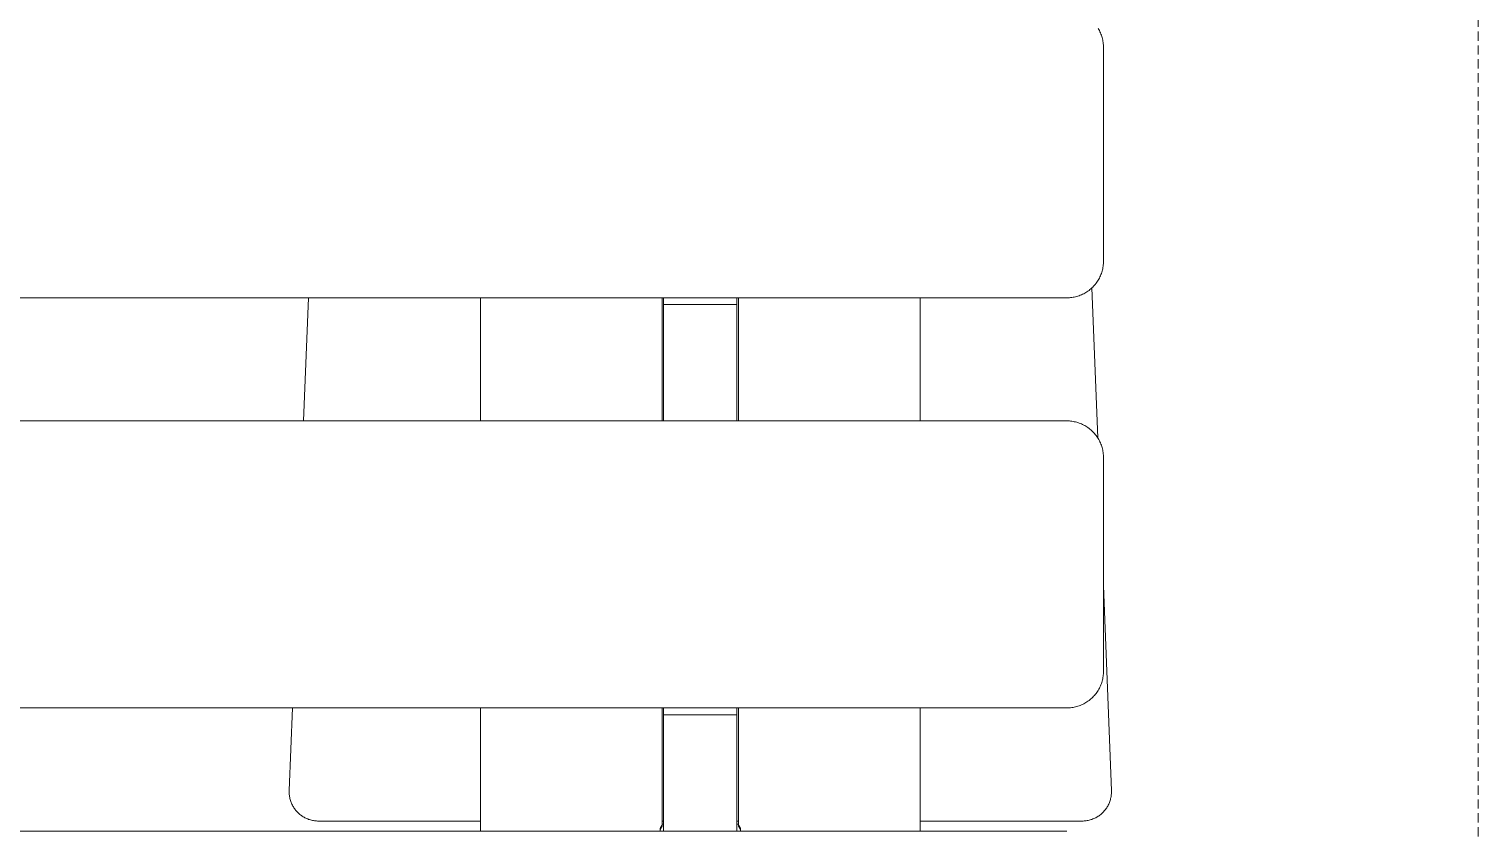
# Model space of a CAD drawing. Header units: millimetres. Extents: x -80 to 4518, y -398 to 2524.
# Drawn here: x 513.5 to 711.1, y -231.7 to -122.3 of the extents above; entities that cross this region are included whole.
import ezdxf

# ---------------------------------------------------------------- set-up
doc = ezdxf.new("R2010")
doc.units = ezdxf.units.MM
doc.linetypes.add('HIDDEN', pattern=[1.905, 1.27, -0.635])
doc.layers.add('ZANO_R', color=7, linetype='Continuous', lineweight=0)
doc.layers.add('ZANO_R_przerywana', color=7, linetype='HIDDEN', lineweight=0)

msp = doc.modelspace()

# ---------------------------------------------------------------- linework, layer by layer
at = {"layer": 'ZANO_R'}
for p, q in [((659.33, -122.19), (659.41, -122.34)), ((659.41, -122.34), (659.49, -122.49)), ((659.49, -122.49), (659.57, -122.65)), ((659.57, -122.65), (659.64, -122.8)), ((659.64, -122.8), (659.71, -122.96)), ((659.71, -122.96), (659.77, -123.12)), ((659.77, -123.12), (659.82, -123.28)), ((659.82, -123.28), (659.87, -123.44)), ((659.87, -123.44), (659.91, -123.61)), ((659.91, -123.61), (659.95, -123.78)), ((659.95, -123.78), (659.98, -123.94)), ((659.98, -123.94), (660.01, -124.11)), ((660.01, -124.11), (660.03, -124.28)), ((660.03, -124.28), (660.04, -124.45)), ((660.04, -124.45), (660.05, -124.62)), ((660.05, -124.62), (660.05, -124.79)), ((660.05, -124.79), (660.05, -152.77)), ((660.05, -154.12), (660.04, -154.29)), ((660.05, -152.77), (660.05, -153.95)), ((660.05, -153.95), (660.05, -154.12)), ((659.57, -156.1), (659.49, -156.25)), ((659.64, -155.94), (659.57, -156.1)), ((659.71, -155.78), (659.64, -155.94)), ((659.77, -155.62), (659.71, -155.78)), ((659.82, -155.46), (659.77, -155.62)), ((659.87, -155.3), (659.82, -155.46)), ((659.91, -155.13), (659.87, -155.3)), ((659.95, -154.97), (659.91, -155.13)), ((659.98, -154.8), (659.95, -154.97)), ((660.01, -154.63), (659.98, -154.8)), ((660.03, -154.46), (660.01, -154.63)), ((660.04, -154.29), (660.03, -154.46)), ((657.8, -158.13), (657.65, -158.22)), ((657.94, -158.03), (657.8, -158.13)), ((658.08, -157.93), (657.94, -158.03)), ((658.21, -157.83), (658.08, -157.93)), ((658.34, -157.72), (658.21, -157.83)), ((658.47, -157.6), (658.34, -157.72)), ((658.59, -157.49), (658.47, -157.6)), ((659.27, -178.05), (658.47, -157.6)), ((658.71, -157.36), (658.59, -157.49)), ((658.82, -157.24), (658.71, -157.36)), ((658.93, -157.11), (658.82, -157.24)), ((659.04, -156.97), (658.93, -157.11)), ((659.14, -156.83), (659.04, -156.97)), ((659.24, -156.69), (659.14, -156.83)), ((659.33, -156.55), (659.24, -156.69)), ((659.41, -156.4), (659.33, -156.55)), ((659.49, -156.25), (659.41, -156.4)), ((655.05, -158.95), (361.15, -158.95)), ((551.59, -158.95), (550.93, -175.74)), ((575.05, -175.74), (575.05, -158.95)), ((599.85, -158.95), (599.85, -175.74)), ((600.05, -158.95), (600.05, -159.87)), ((600.05, -159.87), (600.05, -159.87)), ((600.05, -159.87), (600.05, -159.87)), ((600.05, -159.87), (600.05, -159.87)), ((600.05, -159.87), (600.05, -159.87)), ((600.05, -159.87), (600.05, -159.87)), ((600.05, -159.87), (600.05, -159.91)), ((600.05, -159.87), (610.05, -159.87)), ((600.05, -159.91), (600.05, -160.05)), ((600.05, -160.05), (600.05, -160.68)), ((610.05, -158.95), (610.05, -159.87)), ((610.05, -159.87), (610.05, -159.87)), ((610.05, -159.87), (610.05, -159.87)), ((610.05, -159.87), (610.05, -159.87)), ((610.05, -159.87), (610.05, -159.87)), ((610.05, -159.87), (610.05, -159.87)), ((610.05, -159.87), (610.05, -159.91)), ((610.05, -159.91), (610.05, -160.05)), ((610.05, -160.05), (610.05, -160.68)), ((610.25, -175.74), (610.25, -158.95)), ((635.05, -158.95), (635.05, -175.74)), ((655.23, -158.95), (655.05, -158.95)), ((655.4, -158.94), (655.23, -158.95)), ((655.57, -158.92), (655.4, -158.94)), ((655.74, -158.9), (655.57, -158.92)), ((655.9, -158.88), (655.74, -158.9)), ((656.07, -158.85), (655.9, -158.88)), ((656.24, -158.81), (656.07, -158.85)), ((656.4, -158.76), (656.24, -158.81)), ((656.57, -158.72), (656.4, -158.76)), ((656.73, -158.66), (656.57, -158.72)), ((656.89, -158.6), (656.73, -158.66)), ((657.05, -158.54), (656.89, -158.6)), ((657.2, -158.47), (657.05, -158.54)), ((657.35, -158.39), (657.2, -158.47)), ((657.5, -158.31), (657.35, -158.39)), ((657.65, -158.22), (657.5, -158.31)), ((600.05, -160.68), (600.05, -162.74)), ((610.05, -160.68), (610.05, -162.74)), ((600.05, -162.74), (600.05, -172.73)), ((610.05, -162.74), (610.05, -172.73)), ((600.05, -172.73), (600.05, -172.86)), ((600.05, -172.86), (600.05, -175.74)), ((610.05, -172.86), (610.05, -172.73)), ((610.05, -172.86), (610.05, -175.74)), ((361.15, -175.74), (655.05, -175.74)), ((655.05, -175.74), (655.23, -175.75)), ((655.23, -175.75), (655.4, -175.75)), ((655.4, -175.75), (655.57, -175.77)), ((655.57, -175.77), (655.74, -175.79)), ((655.74, -175.79), (655.9, -175.82)), ((655.9, -175.82), (656.07, -175.85)), ((656.07, -175.85), (656.24, -175.88)), ((656.24, -175.88), (656.4, -175.93)), ((656.4, -175.93), (656.57, -175.98)), ((656.57, -175.98), (656.73, -176.03)), ((656.73, -176.03), (656.89, -176.09)), ((656.89, -176.09), (657.05, -176.16)), ((657.05, -176.16), (657.2, -176.23)), ((657.2, -176.23), (657.35, -176.3)), ((657.35, -176.3), (657.5, -176.38)), ((657.5, -176.38), (657.65, -176.47)), ((657.65, -176.47), (657.8, -176.56)), ((657.8, -176.56), (657.94, -176.66)), ((657.94, -176.66), (658.08, -176.76)), ((658.08, -176.76), (658.21, -176.86)), ((658.21, -176.86), (658.34, -176.97)), ((658.34, -176.97), (658.47, -177.09)), ((658.47, -177.09), (658.59, -177.21)), ((658.59, -177.21), (658.71, -177.33)), ((658.71, -177.33), (658.82, -177.46)), ((658.82, -177.46), (658.93, -177.59)), ((658.93, -177.59), (659.04, -177.72)), ((659.04, -177.72), (659.14, -177.86)), ((659.14, -177.86), (659.24, -178)), ((659.24, -178), (659.33, -178.14)), ((659.33, -178.14), (659.41, -178.29)), ((659.41, -178.29), (659.49, -178.44)), ((659.49, -178.44), (659.57, -178.6)), ((659.57, -178.6), (659.64, -178.75)), ((659.64, -178.75), (659.71, -178.91)), ((659.71, -178.91), (659.77, -179.07)), ((659.77, -179.07), (659.82, -179.23)), ((659.82, -179.23), (659.87, -179.39)), ((659.87, -179.39), (659.91, -179.56)), ((659.91, -179.56), (659.95, -179.73)), ((659.95, -179.73), (659.98, -179.89)), ((659.98, -179.89), (660.01, -180.06)), ((660.01, -180.06), (660.03, -180.23)), ((660.03, -180.23), (660.04, -180.4)), ((660.04, -180.4), (660.05, -180.57)), ((660.05, -180.57), (660.05, -180.74)), ((660.05, -180.74), (660.05, -208.72)), ((661.14, -226.17), (660.05, -198.26)), ((660.05, -208.72), (660.05, -209.9)), ((659.82, -211.41), (659.77, -211.57)), ((659.87, -211.25), (659.82, -211.41)), ((659.91, -211.08), (659.87, -211.25)), ((659.95, -210.92), (659.91, -211.08)), ((659.98, -210.75), (659.95, -210.92)), ((660.01, -210.58), (659.98, -210.75)), ((660.03, -210.41), (660.01, -210.58)), ((660.04, -210.24), (660.03, -210.41)), ((660.05, -210.07), (660.04, -210.24)), ((660.05, -209.9), (660.05, -210.07)), ((658.59, -213.44), (658.47, -213.55)), ((658.71, -213.31), (658.59, -213.44)), ((658.82, -213.19), (658.71, -213.31)), ((658.93, -213.06), (658.82, -213.19)), ((659.04, -212.92), (658.93, -213.06)), ((659.14, -212.78), (659.04, -212.92)), ((659.24, -212.64), (659.14, -212.78)), ((659.33, -212.5), (659.24, -212.64)), ((659.41, -212.35), (659.33, -212.5)), ((659.49, -212.2), (659.41, -212.35)), ((659.57, -212.05), (659.49, -212.2)), ((659.64, -211.89), (659.57, -212.05)), ((659.71, -211.73), (659.64, -211.89)), ((659.77, -211.57), (659.71, -211.73)), ((655.05, -214.9), (361.15, -214.9)), ((549.41, -214.9), (548.97, -226.17)), ((575.05, -231.69), (575.05, -214.9)), ((599.85, -214.9), (599.85, -230.88)), ((600.05, -214.9), (600.05, -215.82)), ((610.05, -214.9), (610.05, -215.82)), ((610.25, -230.88), (610.25, -214.9)), ((635.05, -214.9), (635.05, -231.69)), ((655.23, -214.9), (655.05, -214.9)), ((655.4, -214.89), (655.23, -214.9)), ((655.57, -214.87), (655.4, -214.89)), ((655.74, -214.85), (655.57, -214.87)), ((655.9, -214.83), (655.74, -214.85)), ((656.07, -214.8), (655.9, -214.83)), ((656.24, -214.76), (656.07, -214.8)), ((656.4, -214.71), (656.24, -214.76)), ((656.57, -214.67), (656.4, -214.71)), ((656.73, -214.61), (656.57, -214.67)), ((656.89, -214.55), (656.73, -214.61)), ((657.05, -214.49), (656.89, -214.55)), ((657.2, -214.42), (657.05, -214.49)), ((657.35, -214.34), (657.2, -214.42)), ((657.5, -214.26), (657.35, -214.34)), ((657.65, -214.17), (657.5, -214.26)), ((657.8, -214.08), (657.65, -214.17)), ((657.94, -213.99), (657.8, -214.08)), ((658.08, -213.88), (657.94, -213.99)), ((658.21, -213.78), (658.08, -213.88)), ((658.34, -213.67), (658.21, -213.78)), ((658.47, -213.55), (658.34, -213.67)), ((600.05, -215.82), (600.05, -215.82)), ((600.05, -215.82), (600.05, -215.82)), ((600.05, -215.82), (600.05, -215.82)), ((600.05, -215.82), (600.05, -215.82)), ((600.05, -215.82), (600.05, -215.82)), ((600.05, -215.82), (600.05, -215.86)), ((600.05, -215.82), (610.05, -215.82)), ((600.05, -215.86), (600.05, -216)), ((600.05, -216), (600.05, -216.63)), ((600.05, -216.63), (600.05, -218.69)), ((610.05, -215.82), (610.05, -215.82)), ((610.05, -215.82), (610.05, -215.82)), ((610.05, -215.82), (610.05, -215.82)), ((610.05, -215.82), (610.05, -215.82)), ((610.05, -215.82), (610.05, -215.82)), ((610.05, -215.82), (610.05, -215.86)), ((610.05, -215.86), (610.05, -216)), ((610.05, -216), (610.05, -216.63)), ((610.05, -216.63), (610.05, -218.69)), ((600.05, -218.69), (600.05, -228.68)), ((610.05, -218.69), (610.05, -228.68)), ((548.97, -226.17), (548.96, -226.31)), ((548.96, -226.31), (548.97, -226.45)), ((548.97, -226.45), (548.97, -226.58)), ((548.97, -226.58), (548.98, -226.72)), ((548.98, -226.72), (549, -226.86)), ((549, -226.86), (549.02, -226.99)), ((549.02, -226.99), (549.04, -227.13)), ((549.04, -227.13), (549.07, -227.26)), ((549.07, -227.26), (549.11, -227.39)), ((661, -227.41), (661.03, -227.28)), ((661.03, -227.28), (661.06, -227.14)), ((661.06, -227.14), (661.09, -227.01)), ((661.09, -227.01), (661.11, -226.87)), ((661.11, -226.87), (661.12, -226.74)), ((661.12, -226.74), (661.14, -226.6)), ((661.14, -226.17), (661.14, -226.25)), ((661.14, -226.25), (661.15, -226.33)), ((661.14, -226.47), (661.15, -226.33)), ((661.14, -226.6), (661.14, -226.47)), ((549.11, -227.39), (549.15, -227.52)), ((549.15, -227.52), (549.19, -227.65)), ((549.19, -227.65), (549.24, -227.78)), ((549.24, -227.78), (549.29, -227.91)), ((549.29, -227.91), (549.35, -228.03)), ((549.35, -228.03), (549.41, -228.16)), ((549.41, -228.16), (549.47, -228.28)), ((549.47, -228.28), (549.54, -228.4)), ((549.54, -228.4), (549.61, -228.51)), ((549.61, -228.51), (549.69, -228.63)), ((549.69, -228.63), (549.77, -228.74)), ((549.77, -228.74), (549.85, -228.84)), ((549.85, -228.84), (549.94, -228.95)), ((549.94, -228.95), (550.03, -229.05)), ((550.03, -229.05), (550.13, -229.15)), ((550.13, -229.15), (550.23, -229.25)), ((550.23, -229.25), (550.33, -229.34)), ((600.05, -228.68), (600.05, -228.81)), ((600.05, -228.81), (600.05, -231.69)), ((610.05, -228.81), (610.05, -228.68)), ((610.05, -228.81), (610.05, -231.69)), ((659.77, -229.34), (659.88, -229.25)), ((659.88, -229.25), (659.97, -229.16)), ((659.97, -229.16), (660.07, -229.06)), ((660.07, -229.06), (660.16, -228.96)), ((660.16, -228.96), (660.25, -228.85)), ((660.25, -228.85), (660.33, -228.75)), ((660.33, -228.75), (660.41, -228.64)), ((660.41, -228.64), (660.49, -228.52)), ((660.49, -228.52), (660.56, -228.41)), ((660.56, -228.41), (660.63, -228.29)), ((660.63, -228.29), (660.7, -228.17)), ((660.7, -228.17), (660.76, -228.05)), ((660.76, -228.05), (660.81, -227.92)), ((660.81, -227.92), (660.87, -227.8)), ((660.87, -227.8), (660.91, -227.67)), ((660.91, -227.67), (660.96, -227.54)), ((660.96, -227.54), (661, -227.41)), ((550.33, -229.34), (550.43, -229.43)), ((550.43, -229.43), (550.54, -229.51)), ((550.54, -229.51), (550.65, -229.59)), ((550.65, -229.59), (550.76, -229.67)), ((550.76, -229.67), (550.88, -229.74)), ((550.88, -229.74), (551, -229.81)), ((551, -229.81), (551.12, -229.88)), ((551.12, -229.88), (551.24, -229.94)), ((551.24, -229.94), (551.37, -230)), ((551.37, -230), (551.49, -230.05)), ((551.49, -230.05), (551.62, -230.1)), ((551.62, -230.1), (551.75, -230.14)), ((551.75, -230.14), (551.88, -230.18)), ((551.88, -230.18), (552.01, -230.21)), ((552.01, -230.21), (552.15, -230.24)), ((552.15, -230.24), (552.28, -230.27)), ((552.28, -230.27), (552.42, -230.29)), ((552.42, -230.29), (552.55, -230.31)), ((552.55, -230.31), (552.69, -230.32)), ((552.69, -230.32), (552.83, -230.33)), ((552.83, -230.33), (552.96, -230.33)), ((552.96, -230.33), (575.05, -230.33)), ((599.62, -231.25), (599.61, -231.28)), ((599.63, -231.22), (599.62, -231.25)), ((599.64, -231.19), (599.63, -231.22)), ((599.66, -231.16), (599.64, -231.19)), ((599.67, -231.13), (599.66, -231.16)), ((599.69, -231.1), (599.67, -231.13)), ((599.69, -231.26), (599.68, -231.29)), ((599.71, -231.07), (599.69, -231.1)), ((599.71, -231.23), (599.69, -231.26)), ((599.72, -231.04), (599.71, -231.07)), ((599.73, -231.2), (599.71, -231.23)), ((599.74, -231.01), (599.72, -231.04)), ((599.75, -231.17), (599.73, -231.2)), ((599.76, -230.98), (599.74, -231.01)), ((599.77, -231.15), (599.75, -231.17)), ((599.79, -230.95), (599.76, -230.98)), ((599.79, -231.12), (599.77, -231.15)), ((599.81, -230.93), (599.79, -230.95)), ((599.81, -231.09), (599.79, -231.12)), ((599.83, -230.9), (599.81, -230.93)), ((599.83, -231.07), (599.81, -231.09)), ((599.85, -230.88), (599.83, -230.9)), ((599.85, -231.05), (599.83, -231.07)), ((599.85, -230.33), (600.05, -230.33)), ((599.95, -230.75), (599.85, -230.74)), ((599.85, -231.05), (599.85, -230.88)), ((600.05, -230.76), (599.95, -230.75)), ((610.05, -230.33), (610.25, -230.33)), ((610.15, -230.75), (610.05, -230.76)), ((610.25, -230.74), (610.15, -230.75)), ((610.25, -231.05), (610.25, -230.88)), ((610.25, -230.88), (610.28, -230.9)), ((610.28, -231.07), (610.25, -231.05)), ((610.28, -230.9), (610.3, -230.93)), ((610.3, -231.09), (610.28, -231.07)), ((610.3, -230.93), (610.32, -230.95)), ((610.32, -231.12), (610.3, -231.09)), ((610.32, -230.95), (610.34, -230.98)), ((610.34, -231.15), (610.32, -231.12)), ((610.34, -230.98), (610.37, -231.01)), ((610.36, -231.17), (610.34, -231.15)), ((610.38, -231.2), (610.36, -231.17)), ((610.37, -231.01), (610.38, -231.04)), ((610.38, -231.04), (610.4, -231.07)), ((610.4, -231.23), (610.38, -231.2)), ((610.4, -231.07), (610.42, -231.1)), ((610.42, -231.26), (610.4, -231.23)), ((610.42, -231.1), (610.44, -231.13)), ((610.43, -231.29), (610.42, -231.26)), ((610.44, -231.13), (610.45, -231.16)), ((610.45, -231.16), (610.47, -231.19)), ((610.47, -231.19), (610.48, -231.22)), ((610.48, -231.22), (610.49, -231.25)), ((610.49, -231.25), (610.5, -231.28)), ((635.05, -230.33), (657.15, -230.33)), ((657.15, -230.33), (657.28, -230.33)), ((657.28, -230.33), (657.42, -230.32)), ((657.42, -230.32), (657.55, -230.31)), ((657.55, -230.31), (657.69, -230.29)), ((657.69, -230.29), (657.83, -230.27)), ((657.83, -230.27), (657.96, -230.24)), ((657.96, -230.24), (658.09, -230.21)), ((658.09, -230.21), (658.22, -230.18)), ((658.22, -230.18), (658.36, -230.14)), ((658.36, -230.14), (658.48, -230.1)), ((658.48, -230.1), (658.61, -230.05)), ((658.61, -230.05), (658.74, -230)), ((658.74, -230), (658.86, -229.94)), ((658.86, -229.94), (658.99, -229.88)), ((658.99, -229.88), (659.11, -229.82)), ((659.11, -229.82), (659.22, -229.75)), ((659.22, -229.75), (659.34, -229.67)), ((659.34, -229.67), (659.45, -229.6)), ((659.45, -229.6), (659.56, -229.52)), ((659.56, -229.52), (659.67, -229.43)), ((659.67, -229.43), (659.77, -229.34)), ((361.15, -231.69), (655.05, -231.69)), ((599.57, -231.49), (599.56, -231.52)), ((599.56, -231.52), (599.56, -231.56)), ((599.56, -231.56), (599.56, -231.59)), ((599.56, -231.59), (599.56, -231.62)), ((599.56, -231.62), (599.56, -231.66)), ((599.56, -231.66), (599.57, -231.69)), ((599.58, -231.42), (599.57, -231.45)), ((599.57, -231.45), (599.57, -231.49)), ((599.58, -231.57), (599.57, -231.6)), ((599.57, -231.6), (599.57, -231.63)), ((599.57, -231.63), (599.57, -231.67)), ((599.59, -231.35), (599.58, -231.38)), ((599.58, -231.38), (599.58, -231.42)), ((599.59, -231.54), (599.58, -231.57)), ((599.6, -231.32), (599.59, -231.35)), ((599.6, -231.47), (599.59, -231.5)), ((599.59, -231.5), (599.59, -231.54)), ((599.61, -231.28), (599.6, -231.32)), ((599.61, -231.44), (599.6, -231.47)), ((599.62, -231.41), (599.61, -231.44)), ((599.63, -231.38), (599.62, -231.41)), ((599.65, -231.35), (599.63, -231.38)), ((599.66, -231.32), (599.65, -231.35)), ((599.68, -231.29), (599.66, -231.32)), ((610.45, -231.32), (610.43, -231.29)), ((610.46, -231.35), (610.45, -231.32)), ((610.47, -231.38), (610.46, -231.35)), ((610.49, -231.41), (610.47, -231.38)), ((610.5, -231.44), (610.49, -231.41)), ((610.5, -231.28), (610.51, -231.32)), ((610.51, -231.47), (610.5, -231.44)), ((610.51, -231.32), (610.52, -231.35)), ((610.52, -231.5), (610.51, -231.47)), ((610.52, -231.35), (610.53, -231.38)), ((610.52, -231.54), (610.52, -231.5)), ((610.53, -231.57), (610.52, -231.54)), ((610.53, -231.38), (610.53, -231.42)), ((610.53, -231.42), (610.54, -231.45)), ((610.54, -231.6), (610.53, -231.57)), ((610.54, -231.45), (610.54, -231.49)), ((610.54, -231.49), (610.55, -231.52)), ((610.54, -231.63), (610.54, -231.6)), ((610.55, -231.62), (610.54, -231.66)), ((610.54, -231.67), (610.54, -231.63)), ((610.54, -231.66), (610.54, -231.69)), ((610.55, -231.52), (610.55, -231.56)), ((610.55, -231.56), (610.55, -231.59)), ((610.55, -231.59), (610.55, -231.62))]:
    msp.add_line(p, q, dxfattribs=at)
at = {"layer": 'ZANO_R_przerywana'}
msp.add_line((711.15, -281.98), (711.15, 158.02), dxfattribs=at)

doc.saveas('drawing.dxf')
